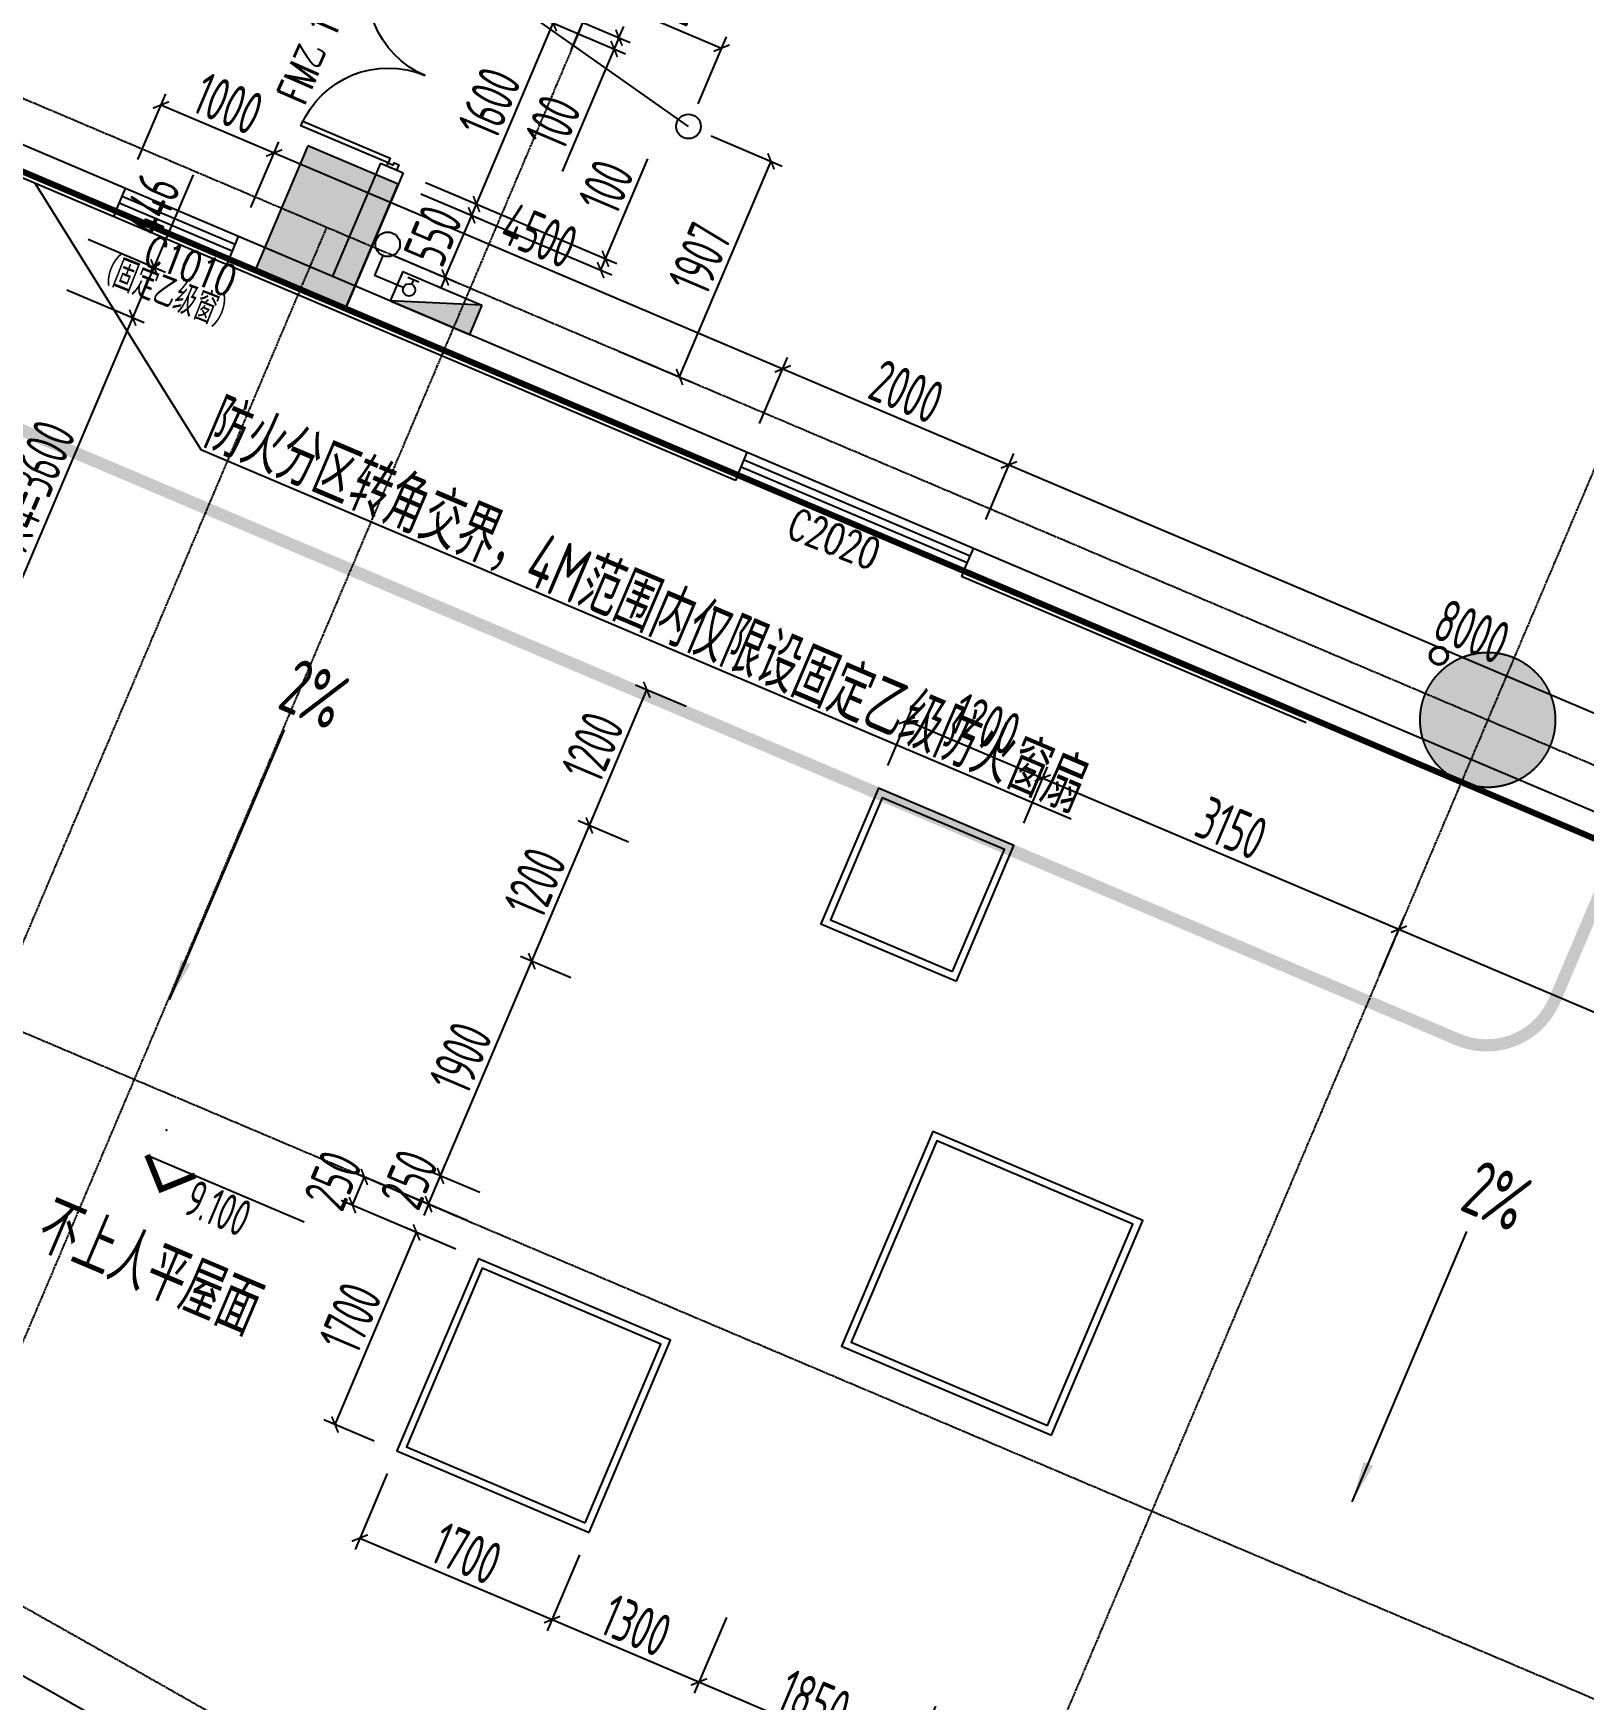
# Model space of a CAD drawing. Extents: x 11778731 to 12007717, y -6694179 to -6363962.
# Drawn here: x 11923105 to 11935727, y -6438435 to -6424865 of the extents above; entities that cross this region are included whole.
import ezdxf
from ezdxf.enums import TextEntityAlignment as Align
from ezdxf.xclip import XClip

# ---------------------------------------------------------------- set-up
doc = ezdxf.new("R2010")
doc.units = 0
doc.header["$LTSCALE"] = 10
doc.header["$MEASUREMENT"] = 0
doc.header["$XCLIPFRAME"] = 0
for name, pattern in [('A3-RG-axis-100$0$CENTER', [2, 1.25, -0.25, 0.25, -0.25]), ('A3-RI-3F$0$DASH', [0.35, 0.25, -0.1]), ('DASHED2', [0.375, 0.25, -0.125])]:
    doc.linetypes.add(name, pattern=pattern)
for name, color, linetype in [('A-CLOD', 200, 'Continuous'), ('A3-RB-3F-100$0$A-DIMS-100', 1, 'Continuous'), ('A3-RG-axis-100$0$A-GRID', 1, 'A3-RG-axis-100$0$CENTER'), ('A3-RI-3F$0$A-DOOR', 32, 'Continuous'), ('A3-RI-3F$0$A-FLOR', 2, 'Continuous'), ('A3-RI-3F$0$A-GLAZ', 140, 'Continuous'), ('A3-RI-3F$0$A-HATH', 9, 'Continuous'), ('A3-RI-3F$0$A-ROOF-EDGE', 2, 'Continuous'), ('A3-RI-3F$0$A-WALL', 7, 'Continuous'), ('A3-RI-3F$0$A-WALL-FINI', 95, 'Continuous'), ('A3-RM-3F$0$0P-1', 191, 'Continuous'), ('A3-RM-3F$0$0P-FE-FH-P', 41, 'A3-RM-3F$0$YJdef_FE-FH_LINE_F'), ('A3-RM-3F$0$0P-FE-FH-V', 141, 'Continuous'), ('A3-RM-3F$0$0P-FE-HY', 141, 'Continuous'), ('A3-RS-1F$0$A-HATH-GRAY', 8, 'Continuous'), ('A3-RS-1F$0$A-WALL', 7, 'Continuous'), ('A3-SYMB-3F-100$0$A-SYMB', 4, 'Continuous'), ('A3-SYMB-3F-100$0$A-SYMB-AREA', 4, 'Continuous'), ('A3-SYMB-3F-100$0$A-SYMB-DOOR', 3, 'Continuous'), ('A3-SYMB-3F-100$0$A-SYMB-DOOR1', 3, 'Continuous'), ('A3-SYMB-3F-100$0$A-SYMB-DOOR2', 3, 'Continuous'), ('A3-SYMB-3F-100$0$A-SYMB-DOOR3', 3, 'Continuous'), ('A3-SYMB-3F-100$0$A-SYMB-NAME', 4, 'Continuous'), ('A3-SYMB-3F-100$0$A-SYMB-NAME-E', 4, 'Continuous'), ('A3-SYMB-3F-100$0$A-SYMB-STRS', 1, 'Continuous')]:
    doc.layers.add(name, color=color, linetype=linetype)
doc.styles.add('A3-RB-3F-100$0$XD2008', font='xd-hzs.shx', dxfattribs={"width": 0.7, "bigfont": 'xd-hztxt.shx'})
doc.styles.add('A3-RM-3F$0$hz1', font='hzs.shx', dxfattribs={"width": 0.75, "bigfont": 'hztxt.shx'})
doc.styles.add('A3-SYMB-3F-100$0$ECADI', font='hzs.shx', dxfattribs={"width": 0.7, "bigfont": 'hztxt.shx'})
doc.styles.add('A3-SYMB-3F-100$0$ECADI-TXT', font='simplex.shx', dxfattribs={"bigfont": 'hztxt.shx'})
doc.styles.add('A3-SYMB-3F-100$0$XD2008', font='hzs.shx', dxfattribs={"width": 0.7, "bigfont": 'hztxt.shx'})
doc.linetypes.add('A3-RM-3F$0$YJdef_FE-FH_LINE_F', pattern='A,4,-0.2,["F",A3-RM-3F$0$hz1,S=0.2,R=0,X=-0.1,Y=-0.1],-0.1', length=4.3)
doc.dimstyles.new('A3-RB-3F-100$0$XD100', dxfattribs={"dimscale": 100, "dimtxt": 3.5, "dimasz": 1.5, "dimexe": 1, "dimexo": 2, "dimgap": 0.5, "dimtad": 1, "dimdec": 0, "dimdsep": 46, "dimtxsty": 'A3-RB-3F-100$0$XD2008', "dimcen": 2.5, "dimclrt": 4, "dimaunit": 1, "dimadec": 0, "dimazin": 0, "dimtfac": 1, "dimtdec": 0, "dimtix": 1, "dimtmove": 0, "dimatfit": 3, "dimfxl": 0, "dimtolj": 1, "dimtzin": 0, "dimarcsym": 0})
doc.dimstyles.new('A3-RB-3F-100$0$XD100$0', dxfattribs={"dimscale": 100, "dimtxt": 3.5, "dimasz": 1, "dimexe": 1, "dimexo": 2, "dimgap": 0.5, "dimtad": 1, "dimdec": 0, "dimdsep": 46, "dimtxsty": 'A3-RB-3F-100$0$XD2008', "dimblk1": 'A3-RB-3F-100$0$_ARCHTICK', "dimblk2": 'A3-RB-3F-100$0$_ARCHTICK', "dimsah": 1, "dimcen": 2.5, "dimclrt": 4, "dimaunit": 1, "dimadec": 0, "dimazin": 0, "dimtfac": 1, "dimtdec": 0, "dimtix": 1, "dimtmove": 0, "dimatfit": 3, "dimfxl": 0, "dimtolj": 1, "dimtzin": 0, "dimarcsym": 0})

# ---------------------------------------------------------------- blocks, each defined once
blk = doc.blocks.new('A3-RI-3F$0$J-双扇门-1600')
for points in [[(-800, 0), (-773, 0), (-773, 43), (-752, 43), (-752, 85), (-800, 85)], [(-773, 0), (-773, -773), (-731, -773), (-731, 0)], [(773, 0), (773, -773), (731, -773), (731, 0)], [(800, 0), (773, 0), (773, 43), (752, 43), (752, 85), (800, 85)]]:
    blk.add_lwpolyline(points, close=True)
for centre, start, end in [((-773, 0), 270, 360), ((773, 0), 180, 270)]:
    blk.add_arc(centre, 773, start, end)
blk = doc.blocks.new('A3-RI-3F')
at = {"layer": 'A3-RI-3F$0$A-FLOR', "linetype": 'A3-RI-3F$0$DASH', "const_width": 50}
blk.add_lwpolyline([(11922838, -6425914), (11977075, -6448936), (11985124, -6429973), (11974262, -6425363), (11988322, -6392239), (11978237, -6391711), (11978174, -6391908), (11943983, -6380798), (11944558, -6379029), (11938186, -6376959), (11937611, -6378728), (11907835, -6369053)], dxfattribs=at)
blk.add_lwpolyline([(11977075, -6448936), (11977075, -6448936), (11971198, -6462780), (11953156, -6455122), (11952019, -6457800), (11961869, -6461981), (11950655, -6488400), (11923776, -6476990), (11934990, -6450572), (11944839, -6454753), (11945976, -6452074), (11937359, -6448416, 0.002105), (11935284, -6447090), (11932817, -6450984, 0.033355), (11899110, -6432654), (11899711, -6421202)], format="xyb", dxfattribs=at)
at = {"layer": 'A3-RI-3F$0$A-GLAZ'}
for p, q in [((11924776, -6426519), (11923855, -6426128)), ((11924725, -6426639), (11923805, -6426248)), ((11924749, -6426583), (11923828, -6426193)), ((11924698, -6426703), (11923777, -6426312)), ((11930759, -6429059), (11928918, -6428277)), ((11930708, -6429178), (11928867, -6428397)), ((11930732, -6429123), (11928891, -6428342)), ((11930681, -6429243), (11928840, -6428461))]:
    blk.add_line(p, q, dxfattribs=at)
for points in [[(11930621, -6432585), (11931089, -6431480), (11929985, -6431011), (11929516, -6432116)], [(11930589, -6432506), (11931011, -6431512), (11930017, -6431090), (11929595, -6432084)], [(11931395, -6436281), (11932137, -6434532), (11930428, -6433807), (11929685, -6435556)], [(11931363, -6436202), (11932058, -6434564), (11930460, -6433885), (11929764, -6435524)], [(11927629, -6437073), (11928293, -6435508), (11926729, -6434844), (11926064, -6436408)], [(11927597, -6436994), (11928215, -6435540), (11926760, -6434922), (11926143, -6436377)]]:
    blk.add_lwpolyline(points, close=True, dxfattribs=at)
at = {"layer": 'A3-RI-3F$0$A-HATH', "linetype": 'A3-RI-3F$0$DASH'}
blk.add_lwpolyline([(11904898, -6423676), (11904600, -6429360, -0.033317), (11938660, -6448425), (11946402, -6451711), (11970556, -6461964), (11976217, -6448626)], format="xyb", dxfattribs=at)
at = {"layer": 'A3-RI-3F$0$A-ROOF-EDGE'}
for points in [[(11977075, -6448936), (11977075, -6448936), (11971198, -6462780), (11953939, -6455454), (11952802, -6458132), (11961869, -6461981), (11950655, -6488400), (11923776, -6476990), (11934990, -6450572), (11944057, -6454420), (11945194, -6451742), (11937359, -6448416, 0.002105), (11935284, -6447090), (11932817, -6450984, 0.033355), (11899110, -6432654), (11899697, -6421468)], [(11971145, -6462649), (11953886, -6455323), (11952670, -6458185), (11961737, -6462034), (11950602, -6488268), (11923907, -6476937), (11935043, -6450703), (11944110, -6454552), (11945325, -6451689), (11937406, -6448327, 0.002183), (11935253, -6446952), (11932786, -6450846, 0.033209), (11899214, -6432592), (11899796, -6421473)]]:
    blk.add_lwpolyline(points, format="xyb", dxfattribs=at)
at = {"layer": 'A3-RI-3F$0$A-WALL'}
for p, q in [((11923855, -6426128), (11921122, -6424968)), ((11923777, -6426312), (11921043, -6425152)), ((11925931, -6425923), (11925540, -6426843)), ((11925931, -6425923), (11926115, -6426001)), ((11923777, -6426312), (11923855, -6426128)), ((11923777, -6426312), (11923855, -6426128)), ((11926115, -6426001), (11925646, -6427105)), ((11924698, -6426703), (11924776, -6426519)), ((11928918, -6428277), (11924776, -6426519)), ((11928840, -6428461), (11924698, -6426703)), ((11928840, -6428461), (11928918, -6428277)), ((11930681, -6429243), (11930759, -6429059)), ((11933567, -6430251), (11930759, -6429059)), ((11938045, -6432369), (11930681, -6429243)), ((11938123, -6432185), (11933567, -6430251))]:
    blk.add_line(p, q, dxfattribs=at)
at = {"layer": 'A3-RI-3F$0$A-WALL-FINI'}
for p, q in [((11928821, -6428507), (11921024, -6425198)), ((11923777, -6426312), (11923758, -6426358)), ((11924698, -6426703), (11924678, -6426749)), ((11928840, -6428461), (11928821, -6428507)), ((11930681, -6429243), (11930662, -6429289)), ((11933469, -6430481), (11930662, -6429289))]:
    blk.add_line(p, q, dxfattribs=at)
at = {"layer": 'A3-RI-3F$0$A-DOOR', "xscale": -1, "rotation": 247.0000000049642}
blk.add_blockref('A3-RI-3F$0$J-双扇门-1600', (11926296, -6425209), dxfattribs=at)
blk = doc.blocks.new('A3-RG-axis-100')
at = {"layer": 'A3-RG-axis-100$0$A-GRID'}
for p, q in [((11932913.4, -6412211.1), (11914822.5, -6454830.7)), ((11941198, -6415727.7), (11923107, -6458347.2)), ((11906272, -6418284.3), (11985933, -6452098.3)), ((11905882.4, -6425723.4), (11983197.9, -6458541.9)), ((11925492.7, -6426442.9), (11922757.6, -6432886.5))]:
    blk.add_line(p, q, dxfattribs=at)
for radius, start, end in [(294300, 57.267208, 69.150423), (288800, 57.079997, 69.144838)]:
    blk.add_arc((11778730.7, -6694178.7), radius, start, end, dxfattribs=at)
blk = doc.blocks.new('A3-SYMB-3F-100$0$ECADI-TAG-DOOR')
at = {"layer": 'A3-SYMB-3F-100$0$A-SYMB-DOOR', "style": 'A3-SYMB-3F-100$0$ECADI-TXT', "width": 0.7}
for tag, p in [('门窗主编号1', (-6.41, 7.26)), ('门窗主编号2', (2.08, 7.26))]:
    blk.add_attdef(tag, p, '', height=2.5, dxfattribs=at)
at = {"layer": 'A3-SYMB-3F-100$0$A-SYMB-DOOR', "style": 'A3-SYMB-3F-100$0$ECADI-TXT', "width": 0.7, "flags": 1}
for tag, p in [('洞口尺寸(宽X高)', (-6.42, 1.62)), ('备注', (-6.39, -1.21))]:
    blk.add_attdef(tag, p, '', height=2.5, dxfattribs=at)
at = {"layer": 'A3-SYMB-3F-100$0$A-SYMB-DOOR1', "style": 'A3-SYMB-3F-100$0$ECADI-TXT', "width": 0.7}
blk.add_attdef('门窗辅编号1', (-6.41, 4.41), '', height=2.5, dxfattribs=at)
at = {"layer": 'A3-SYMB-3F-100$0$A-SYMB-DOOR2', "style": 'A3-SYMB-3F-100$0$ECADI-TXT', "width": 0.7}
blk.add_attdef('门窗辅编号2', (-2.86, 4.41), '', height=2.5, dxfattribs=at)
at = {"layer": 'A3-SYMB-3F-100$0$A-SYMB-DOOR3', "style": 'A3-SYMB-3F-100$0$ECADI-TXT', "width": 0.7}
blk.add_attdef('门窗辅编号3', (2.32, 4.41), '', height=2.5, dxfattribs=at)
blk = doc.blocks.new('A3-SYMB-3F-100$0$ECADI-TAG-ROOM')
at = {"layer": 'A3-SYMB-3F-100$0$A-SYMB-AREA', "style": 'A3-SYMB-3F-100$0$ECADI', "width": 0.7}
blk.add_attdef('340M2', text='', height=2.5, dxfattribs=at).set_placement((7.17, -1.75), align=Align.MIDDLE_LEFT)
at = {"layer": 'A3-SYMB-3F-100$0$A-SYMB-NAME', "style": 'A3-SYMB-3F-100$0$ECADI', "width": 0.7}
blk.add_attdef('CHINESENAME', (-5.13, 0.09), '', height=4.5, dxfattribs=at)
at = {"layer": 'A3-SYMB-3F-100$0$A-SYMB-NAME-E', "style": 'A3-SYMB-3F-100$0$ECADI', "width": 0.7}
for tag, p in [('ENGLISHHIGH', (-5.13, 8.04)), ('ENGLISHLOW', (-5.13, 4.84))]:
    blk.add_attdef(tag, p, '', height=2.5, dxfattribs=at)
blk = doc.blocks.new('A3-SYMB-3F-100$0$ECADI-TAG-HGHT（国标）')
at = {"color": 1}
blk.add_line((-2.12, 2.12), (11.77, 2.12), dxfattribs=at)
at = {"color": 1, "const_width": 0.5}
blk.add_lwpolyline([(-2.12, 2.12), (0, 0), (2.12, 2.12)], dxfattribs=at)
at = {"color": 1}
blk.add_point((-1.48, 4.6), dxfattribs=at)
at = {"style": 'A3-SYMB-3F-100$0$XD2008', "width": 0.7}
blk.add_attdef('FL', text='', height=3, dxfattribs=at).set_placement((-2.69, 2.97), align=Align.RIGHT)
for tag, p in [('F.F.L.', (2.28, 2.97)), ('T.O.S.', (2.28, -1.1))]:
    blk.add_attdef(tag, p, '', height=3, dxfattribs=at)
blk = doc.blocks.new('A3-SYMB-3F-100')
at = {"layer": 'A3-SYMB-3F-100$0$A-SYMB'}
blk.add_lwpolyline([(11923120, -6426088), (11924468, -6428254), (11931554, -6431262)], dxfattribs=at)
at = {"layer": 'A3-SYMB-3F-100$0$A-SYMB-STRS'}
for p, q in [((11924214, -6432737), (11925149, -6430537)), ((11933842, -6436824), (11934776, -6434623))]:
    blk.add_line(p, q, dxfattribs=at)
at = {"layer": 'A3-SYMB-3F-100$0$A-SYMB-STRS', "extrusion": (1.26502e-09, -6.64634e-09, -1)}
for points in [[(-11924386, -6432444, 0), (-11924308, -6432411, 0), (-11924214, -6432737, 0)], [(-11934013, -6436531, 0), (-11933936, -6436498, 0), (-11933842, -6436824, 0)]]:
    blk.add_solid(points, dxfattribs=at)
at = {"layer": 'A3-SYMB-3F-100$0$A-SYMB'}
ref = blk.add_blockref('A3-SYMB-3F-100$0$ECADI-TAG-ROOM', (11925669, -6428722), dxfattribs=dict(at, xscale=99.99999999989049, yscale=100.0000000001164, rotation=336.9999999998162))
ref.add_attrib('CHINESENAME', '防火分区转角交界，4M范围内仅限设固定乙级防火窗扇', (11924468, -6428226), dxfattribs={"height": 450, "rotation": 337, "style": 'A3-SYMB-3F-100$0$ECADI', "width": 0.7})
ref = blk.add_blockref('A3-SYMB-3F-100$0$ECADI-TAG-ROOM', (11926042, -6430774), dxfattribs=dict(at, xscale=-99.99999999989045, yscale=100.0000000001164, rotation=337.0000000000113))
ref.add_attrib('CHINESENAME', '2%', (11925078, -6430356), dxfattribs={"height": 450, "rotation": 337, "style": 'A3-SYMB-3F-100$0$ECADI', "width": 0.7})
ref = blk.add_blockref('A3-SYMB-3F-100$0$ECADI-TAG-HGHT（国标）', (11924145, -6434278), dxfattribs=dict(at, xscale=100, yscale=99.99999999999999, rotation=337))
ref.add_attrib('T.O.S.', '9.100', (11924312, -6434469), dxfattribs={"layer": '0', "height": 300, "rotation": 337, "style": 'A3-SYMB-3F-100$0$XD2008', "width": 0.7})
ref = blk.add_blockref('A3-SYMB-3F-100$0$ECADI-TAG-ROOM', (11935669, -6434861), dxfattribs=dict(at, xscale=-99.99999999989045, yscale=100.0000000001164, rotation=337.0000000000113))
ref.add_attrib('CHINESENAME', '2%', (11934706, -6434443), dxfattribs={"height": 450, "rotation": 337, "style": 'A3-SYMB-3F-100$0$ECADI', "width": 0.7})
ref = blk.add_blockref('A3-SYMB-3F-100$0$ECADI-TAG-ROOM', (11923901, -6435108), dxfattribs=dict(at, xscale=-99.99999999989045, yscale=100.0000000001164, rotation=337.0000000000113))
ref.add_attrib('CHINESENAME', ' 不上人平屋面', (11922938, -6434689), dxfattribs={"height": 450, "rotation": 337, "style": 'A3-SYMB-3F-100$0$ECADI', "width": 0.7})
at = {"layer": 'A3-SYMB-3F-100$0$A-SYMB-DOOR'}
ref = blk.add_blockref('A3-SYMB-3F-100$0$ECADI-TAG-DOOR', (11926269, -6425092, -333), dxfattribs=dict(at, xscale=99.99999999997299, yscale=100.0000000000001, zscale=100, rotation=66.3725848351904))
ref.add_attrib('门窗主编号1', 'FM乙', dxfattribs={"height": 250, "rotation": 66.3726, "style": 'A3-SYMB-3F-100$0$ECADI-TXT', "width": 0.7}).set_placement((11925510, -6425011, -333), align=Align.RIGHT)
ref.add_attrib('门窗主编号2', '1622', (11925553, -6424922), dxfattribs={"height": 250, "rotation": 66.3726, "style": 'A3-SYMB-3F-100$0$ECADI-TXT', "width": 0.7})
at = {"layer": 'A3-SYMB-3F-100$0$A-SYMB-DOOR1'}
ref = blk.add_blockref('A3-SYMB-3F-100$0$ECADI-TAG-DOOR', (11924637, -6427775), dxfattribs=dict(at, xscale=99.99999999997297, yscale=100.0000000000001, zscale=100, rotation=338.4574612642012))
ref.add_attrib('门窗主编号1', 'C1010', dxfattribs={"height": 250, "rotation": 338.4575, "style": 'A3-SYMB-3F-100$0$ECADI-TXT', "width": 0.7}).set_placement((11924691, -6427013), align=Align.RIGHT)
ref = blk.add_blockref('A3-SYMB-3F-100$0$ECADI-TAG-DOOR', (11924654, -6428072), dxfattribs=dict(at, xscale=99.99999999997297, yscale=100.0000000000001, zscale=100, rotation=338.4574612642012))
ref.add_attrib('门窗主编号1', '（固定乙级窗）', dxfattribs={"height": 250, "rotation": 338.4575, "style": 'A3-SYMB-3F-100$0$ECADI-TXT', "width": 0.7}).set_placement((11924708, -6427310), align=Align.RIGHT)
ref = blk.add_blockref('A3-SYMB-3F-100$0$ECADI-TAG-DOOR', (11929877, -6429999), dxfattribs=dict(at, xscale=99.99999999997297, yscale=100.0000000000001, zscale=100, rotation=338.4574612642012))
ref.add_attrib('门窗主编号1', 'C2020', dxfattribs={"height": 250, "rotation": 338.4575, "style": 'A3-SYMB-3F-100$0$ECADI-TXT', "width": 0.7}).set_placement((11929931, -6429237), align=Align.RIGHT)
blk = doc.blocks.new('A3-RB-3F-100$0$_ARCHTICK')
at = {"color": 0, "linetype": 'ByBlock', "const_width": 0.15}
blk.add_lwpolyline([(-0.5, -0.5), (0.5, 0.5)], dxfattribs=at)
blk = doc.blocks.new('*D1254')
at = {"layer": 'A3-RB-3F-100$0$A-DIMS-100', "color": 0, "lineweight": -2}
for p, q in [((11930859, -6428823), (11931087, -6428287)), ((11931048, -6428379), (11938412, -6431505)), ((11938223, -6431949), (11938451, -6431413))]:
    blk.add_line(p, q, dxfattribs=at)
at = {"layer": 'A3-RB-3F-100$0$A-DIMS-100', "color": 0, "lineweight": -2, "xscale": 100, "yscale": 100, "zscale": 100}
for p, rotation in [((11931048, -6428379), 156.9999999999391), ((11938412, -6431505), 336.9999999999391)]:
    blk.add_blockref('A3-RB-3F-100$0$_ARCHTICK', p, dxfattribs=dict(at, rotation=rotation))
at = {"layer": 'A3-RB-3F-100$0$A-DIMS-100', "color": 4, "insert": (11934818, -6429735), "char_height": 350, "attachment_point": 5, "rotation": 337, "style": 'A3-RB-3F-100$0$XD2008'}
blk.add_mtext('\\A1;8000', dxfattribs=at)
blk = doc.blocks.new('*D1255')
at = {"layer": 'A3-RB-3F-100$0$A-DIMS-100', "color": 0, "lineweight": -2}
for p, q in [((11929018, -6428042), (11929246, -6427505)), ((11929207, -6427597), (11931048, -6428379)), ((11930859, -6428823), (11931087, -6428287))]:
    blk.add_line(p, q, dxfattribs=at)
at = {"layer": 'A3-RB-3F-100$0$A-DIMS-100', "color": 0, "lineweight": -2, "xscale": 100, "yscale": 100, "zscale": 100}
for p, rotation in [((11929207, -6427597), 156.9999999999401), ((11931048, -6428379), 336.99999999994)]:
    blk.add_blockref('A3-RB-3F-100$0$_ARCHTICK', p, dxfattribs=dict(at, rotation=rotation))
at = {"layer": 'A3-RB-3F-100$0$A-DIMS-100', "color": 4, "insert": (11930215, -6427781), "char_height": 350, "attachment_point": 5, "rotation": 337, "style": 'A3-RB-3F-100$0$XD2008'}
blk.add_mtext('\\A1;2000', dxfattribs=at)
blk = doc.blocks.new('*D1256')
at = {"layer": 'A3-RB-3F-100$0$A-DIMS-100', "color": 0, "lineweight": -2}
for p, q in [((11924876, -6426283), (11925104, -6425747)), ((11925065, -6425839), (11929207, -6427597)), ((11929018, -6428042), (11929246, -6427505))]:
    blk.add_line(p, q, dxfattribs=at)
at = {"layer": 'A3-RB-3F-100$0$A-DIMS-100', "color": 0, "lineweight": -2, "xscale": 100, "yscale": 100, "zscale": 100}
for p, rotation in [((11925065, -6425839), 156.9999999999316), ((11929207, -6427597), 336.9999999999316)]:
    blk.add_blockref('A3-RB-3F-100$0$_ARCHTICK', p, dxfattribs=dict(at, rotation=rotation))
at = {"layer": 'A3-RB-3F-100$0$A-DIMS-100', "color": 4, "insert": (11927224, -6426511), "char_height": 350, "attachment_point": 5, "rotation": 337, "style": 'A3-RB-3F-100$0$XD2008'}
blk.add_mtext('\\A1;4500', dxfattribs=at)
blk = doc.blocks.new('*D1257')
at = {"layer": 'A3-RB-3F-100$0$A-DIMS-100', "color": 0, "lineweight": -2}
for p, q in [((11923955, -6425893), (11924183, -6425356)), ((11924144, -6425448), (11925065, -6425839)), ((11924876, -6426283), (11925104, -6425747))]:
    blk.add_line(p, q, dxfattribs=at)
at = {"layer": 'A3-RB-3F-100$0$A-DIMS-100', "color": 0, "lineweight": -2, "xscale": 100, "yscale": 100, "zscale": 100}
for p, rotation in [((11924144, -6425448), 156.9999999999377), ((11925065, -6425839), 336.9999999999378)]:
    blk.add_blockref('A3-RB-3F-100$0$_ARCHTICK', p, dxfattribs=dict(at, rotation=rotation))
at = {"layer": 'A3-RB-3F-100$0$A-DIMS-100', "color": 4, "insert": (11924692, -6425437), "char_height": 350, "attachment_point": 5, "rotation": 337, "style": 'A3-RB-3F-100$0$XD2008'}
blk.add_mtext('\\A1;1000', dxfattribs=at)
blk = doc.blocks.new('*D1231')
at = {"layer": 'A3-RB-3F-100$0$A-DIMS-100', "color": 0, "lineweight": -2}
for p, q in [((11923377, -6426953), (11924006, -6427220)), ((11922507, -6430495), (11923914, -6427181)), ((11921970, -6430267), (11922599, -6430534))]:
    blk.add_line(p, q, dxfattribs=at)
at = {"layer": 'A3-RB-3F-100$0$A-DIMS-100', "color": 0, "lineweight": -2, "xscale": 100, "yscale": 100, "zscale": 100}
for p, rotation in [((11923914, -6427181), 66.99999999952385), ((11922507, -6430495), 246.9999999995239)]:
    blk.add_blockref('A3-RB-3F-100$0$_ARCHTICK', p, dxfattribs=dict(at, rotation=rotation))
at = {"layer": 'A3-RB-3F-100$0$A-DIMS-100', "color": 4, "insert": (11923003, -6428750), "char_height": 350, "attachment_point": 5, "rotation": 67, "style": 'A3-RB-3F-100$0$XD2008'}
blk.add_mtext('\\A1;900X4=3600', dxfattribs=at)
blk = doc.blocks.new('*D1232')
at = {"layer": 'A3-RB-3F-100$0$A-DIMS-100', "color": 0, "lineweight": -2}
for p, q in [((11924088, -6426770), (11924408, -6426017)), ((11923551, -6426542), (11924180, -6426809)), ((11923914, -6427181), (11924088, -6426770)), ((11923377, -6426953), (11924006, -6427220))]:
    blk.add_line(p, q, dxfattribs=at)
at = {"layer": 'A3-RB-3F-100$0$A-DIMS-100', "color": 0, "lineweight": -2, "xscale": 100, "yscale": 100, "zscale": 100}
for p, rotation in [((11924088, -6426770), 66.9999999996182), ((11923914, -6427181), 246.9999999996182)]:
    blk.add_blockref('A3-RB-3F-100$0$_ARCHTICK', p, dxfattribs=dict(at, rotation=rotation))
at = {"layer": 'A3-RB-3F-100$0$A-DIMS-100', "color": 4, "insert": (11924060, -6426260), "char_height": 350, "attachment_point": 5, "rotation": 67, "style": 'A3-RB-3F-100$0$XD2008'}
blk.add_mtext('\\A1;446', dxfattribs=at)
blk = doc.blocks.new('*D375')
at = {"layer": 'A3-RB-3F-100$0$A-DIMS-100', "color": 0, "lineweight": -2}
for p in [(11921566, -6420779), (11928439, -6425622)]:
    blk.add_line(p, (11922717, -6421590), dxfattribs=at)
at = {"layer": 'A3-RB-3F-100$0$A-DIMS-100', "color": 0, "lineweight": -2, "xscale": 100, "yscale": 100, "zscale": 100, "rotation": 324.830999471613}
blk.add_blockref('A3-RB-3F-100$0$_ARCHTICK', (11922717, -6421590), dxfattribs=at)
at = {"layer": 'A3-RB-3F-100$0$A-DIMS-100', "color": 4, "insert": (11922189, -6420943), "char_height": 350, "attachment_point": 5, "rotation": 324.831, "style": 'A3-RB-3F-100$0$XD2008'}
blk.add_mtext('\\A1;R7000', dxfattribs=at)
blk = doc.blocks.new('*D378')
at = {"layer": 'A3-RB-3F-100$0$A-DIMS-100', "color": 0, "lineweight": -2}
for p, q in [((11928623, -6425700), (11929203, -6425946)), ((11928366, -6427663), (11929111, -6425907)), ((11927878, -6427456), (11928458, -6427702))]:
    blk.add_line(p, q, dxfattribs=at)
at = {"layer": 'A3-RB-3F-100$0$A-DIMS-100', "color": 0, "lineweight": -2, "xscale": 100, "yscale": 100, "zscale": 100}
for p, rotation in [((11929111, -6425907), 66.99999999984617), ((11928366, -6427663), 246.9999999998462)]:
    blk.add_blockref('A3-RB-3F-100$0$_ARCHTICK', p, dxfattribs=dict(at, rotation=rotation))
at = {"layer": 'A3-RB-3F-100$0$A-DIMS-100', "color": 4, "insert": (11928531, -6426697), "char_height": 350, "attachment_point": 5, "rotation": 67, "style": 'A3-RB-3F-100$0$XD2008'}
blk.add_mtext('\\A1;1907', dxfattribs=at)
blk = doc.blocks.new('*D379')
at = {"layer": 'A3-RB-3F-100$0$A-DIMS-100', "color": 0, "lineweight": -2}
for p, q in [((11927485, -6425000), (11927716, -6424455)), ((11927677, -6424547), (11928709, -6424985)), ((11928517, -6425438), (11928748, -6424893))]:
    blk.add_line(p, q, dxfattribs=at)
at = {"layer": 'A3-RB-3F-100$0$A-DIMS-100', "color": 0, "lineweight": -2, "xscale": 100, "yscale": 100, "zscale": 100}
for p, rotation in [((11927677, -6424547), 156.9999981292177), ((11928709, -6424985), 336.9999981292177)]:
    blk.add_blockref('A3-RB-3F-100$0$_ARCHTICK', p, dxfattribs=dict(at, rotation=rotation))
at = {"layer": 'A3-RB-3F-100$0$A-DIMS-100', "color": 4, "insert": (11928281, -6424559), "char_height": 350, "attachment_point": 5, "rotation": 337, "style": 'A3-RB-3F-100$0$XD2008'}
blk.add_mtext('\\A1;1122', dxfattribs=at)
blk = doc.blocks.new('*D393')
at = {"layer": 'A3-RB-3F-100$0$A-DIMS-100', "color": 0, "lineweight": -2}
for p, q in [((11926260, -6426171), (11926766, -6426386)), ((11926674, -6426347), (11926713, -6426255)), ((11926459, -6426853), (11926674, -6426347)), ((11926045, -6426677), (11926551, -6426892)), ((11926459, -6426853), (11926420, -6426945))]:
    blk.add_line(p, q, dxfattribs=at)
at = {"layer": 'A3-RB-3F-100$0$A-DIMS-100', "color": 0, "lineweight": -2, "xscale": 100, "yscale": 100, "zscale": 100}
for p, rotation in [((11926674, -6426347), 246.9999999998659), ((11926459, -6426853), 66.99999999986595)]:
    blk.add_blockref('A3-RB-3F-100$0$_ARCHTICK', p, dxfattribs=dict(at, rotation=rotation))
at = {"layer": 'A3-RB-3F-100$0$A-DIMS-100', "color": 4, "insert": (11926359, -6426512), "char_height": 350, "attachment_point": 5, "rotation": 67, "style": 'A3-RB-3F-100$0$XD2008'}
blk.add_mtext('\\A1;550', dxfattribs=at)
blk = doc.blocks.new('*D394')
at = {"layer": 'A3-RB-3F-100$0$A-DIMS-100', "color": 0, "lineweight": -2}
for p, q in [((11927763, -6426700), (11928108, -6425887)), ((11926299, -6426079), (11927855, -6426740)), ((11926260, -6426171), (11927816, -6426832)), ((11927724, -6426793), (11927763, -6426700))]:
    blk.add_line(p, q, dxfattribs=at)
at = {"layer": 'A3-RB-3F-100$0$A-DIMS-100', "color": 0, "lineweight": -2, "xscale": 100, "yscale": 100, "zscale": 100}
for p, rotation in [((11927763, -6426700), 67.00000000013385), ((11927724, -6426793), 247.0000000001339)]:
    blk.add_blockref('A3-RB-3F-100$0$_ARCHTICK', p, dxfattribs=dict(at, rotation=rotation))
at = {"layer": 'A3-RB-3F-100$0$A-DIMS-100', "color": 4, "insert": (11927768, -6426114), "char_height": 350, "attachment_point": 5, "rotation": 67, "style": 'A3-RB-3F-100$0$XD2008'}
blk.add_mtext('\\A1;100', dxfattribs=at)
blk = doc.blocks.new('*D395')
at = {"layer": 'A3-RB-3F-100$0$A-DIMS-100', "color": 0, "lineweight": -2}
for p, q in [((11926924, -6424606), (11927430, -6424821)), ((11926713, -6426255), (11927338, -6424782)), ((11926299, -6426079), (11926805, -6426294))]:
    blk.add_line(p, q, dxfattribs=at)
at = {"layer": 'A3-RB-3F-100$0$A-DIMS-100', "color": 0, "lineweight": -2, "xscale": 100, "yscale": 100, "zscale": 100}
for p, rotation in [((11927338, -6424782), 66.99999999985855), ((11926713, -6426255), 246.9999999998585)]:
    blk.add_blockref('A3-RB-3F-100$0$_ARCHTICK', p, dxfattribs=dict(at, rotation=rotation))
at = {"layer": 'A3-RB-3F-100$0$A-DIMS-100', "color": 4, "insert": (11926818, -6425430), "char_height": 350, "attachment_point": 5, "rotation": 67, "style": 'A3-RB-3F-100$0$XD2008'}
blk.add_mtext('\\A1;1600', dxfattribs=at)
blk = doc.blocks.new('*D396')
at = {"layer": 'A3-RB-3F-100$0$A-DIMS-100', "color": 0, "lineweight": -2}
for p, q in [((11926924, -6424606), (11927926, -6425031)), ((11926963, -6424514), (11927965, -6424939)), ((11927873, -6424900), (11927834, -6424992)), ((11927873, -6424900), (11927912, -6424808)), ((11927834, -6424992), (11927410, -6425989))]:
    blk.add_line(p, q, dxfattribs=at)
at = {"layer": 'A3-RB-3F-100$0$A-DIMS-100', "color": 0, "lineweight": -2, "xscale": 100, "yscale": 100, "zscale": 100}
for p, rotation in [((11927873, -6424900), 247.0000000001226), ((11927834, -6424992), 67.00000000012255)]:
    blk.add_blockref('A3-RB-3F-100$0$_ARCHTICK', p, dxfattribs=dict(at, rotation=rotation))
at = {"layer": 'A3-RB-3F-100$0$A-DIMS-100', "color": 4, "insert": (11927337, -6425587), "char_height": 350, "attachment_point": 5, "rotation": 67, "style": 'A3-RB-3F-100$0$XD2008'}
blk.add_mtext('\\A1;100', dxfattribs=at)
blk = doc.blocks.new('*D527')
at = {"layer": 'A3-RB-3F-100$0$A-DIMS-100', "color": 0, "lineweight": -2}
for p, q in [((11925986, -6436593), (11925724, -6437211)), ((11925763, -6437119), (11927328, -6437783)), ((11927551, -6437257), (11927289, -6437875))]:
    blk.add_line(p, q, dxfattribs=at)
at = {"layer": 'A3-RB-3F-100$0$A-DIMS-100', "color": 0, "lineweight": -2, "xscale": 100, "yscale": 100, "zscale": 100}
for p, rotation in [((11925763, -6437119), 156.9999999998972), ((11927328, -6437783), 336.9999999998971)]:
    blk.add_blockref('A3-RB-3F-100$0$_ARCHTICK', p, dxfattribs=dict(at, rotation=rotation))
at = {"layer": 'A3-RB-3F-100$0$A-DIMS-100', "color": 4, "insert": (11926633, -6437244), "char_height": 350, "attachment_point": 5, "rotation": 337, "style": 'A3-RB-3F-100$0$XD2008'}
blk.add_mtext('\\A1;1700', dxfattribs=at)
blk = doc.blocks.new('*D528')
at = {"layer": 'A3-RB-3F-100$0$A-DIMS-100', "color": 0, "lineweight": -2}
for p, q in [((11927551, -6437257), (11927289, -6437875)), ((11927328, -6437783), (11928524, -6438291)), ((11928748, -6437765), (11928485, -6438383))]:
    blk.add_line(p, q, dxfattribs=at)
at = {"layer": 'A3-RB-3F-100$0$A-DIMS-100', "color": 0, "lineweight": -2, "xscale": 100, "yscale": 100, "zscale": 100}
for p, rotation in [((11927328, -6437783), 156.9999999999076), ((11928524, -6438291), 336.9999999999076)]:
    blk.add_blockref('A3-RB-3F-100$0$_ARCHTICK', p, dxfattribs=dict(at, rotation=rotation))
at = {"layer": 'A3-RB-3F-100$0$A-DIMS-100', "color": 4, "insert": (11928014, -6437830), "char_height": 350, "attachment_point": 5, "rotation": 337, "style": 'A3-RB-3F-100$0$XD2008'}
blk.add_mtext('\\A1;1300', dxfattribs=at)
blk = doc.blocks.new('*D529')
at = {"layer": 'A3-RB-3F-100$0$A-DIMS-100', "color": 0, "lineweight": -2}
for p, q in [((11928748, -6437765), (11928485, -6438383)), ((11928524, -6438291), (11930227, -6439014)), ((11930451, -6438488), (11930188, -6439106))]:
    blk.add_line(p, q, dxfattribs=at)
at = {"layer": 'A3-RB-3F-100$0$A-DIMS-100', "color": 0, "lineweight": -2, "xscale": 100, "yscale": 100, "zscale": 100}
for p, rotation in [((11928524, -6438291), 156.9999999998918), ((11930227, -6439014), 336.9999999998918)]:
    blk.add_blockref('A3-RB-3F-100$0$_ARCHTICK', p, dxfattribs=dict(at, rotation=rotation))
at = {"layer": 'A3-RB-3F-100$0$A-DIMS-100', "color": 4, "insert": (11929464, -6438445), "char_height": 350, "attachment_point": 5, "rotation": 337, "style": 'A3-RB-3F-100$0$XD2008'}
blk.add_mtext('\\A1;1850', dxfattribs=at)
blk = doc.blocks.new('*D549')
at = {"layer": 'A3-RB-3F-100$0$A-DIMS-100', "color": 0, "lineweight": -2}
for p, q in [((11925561, -6436195), (11926225, -6434630)), ((11926544, -6434765), (11926133, -6434591)), ((11925880, -6436330), (11925469, -6436156))]:
    blk.add_line(p, q, dxfattribs=at)
at = {"layer": 'A3-RB-3F-100$0$A-DIMS-100', "color": 0, "lineweight": -2, "xscale": 100, "yscale": 100, "zscale": 100}
for p, rotation in [((11926225, -6434630), 66.99999999999174), ((11925561, -6436195), 246.9999999999918)]:
    blk.add_blockref('A3-RB-3F-100$0$_ARCHTICK', p, dxfattribs=dict(at, rotation=rotation))
at = {"layer": 'A3-RB-3F-100$0$A-DIMS-100', "color": 4, "insert": (11925686, -6435324), "char_height": 350, "attachment_point": 5, "rotation": 67, "style": 'A3-RB-3F-100$0$XD2008'}
blk.add_mtext('\\A1;1700', dxfattribs=at)
blk = doc.blocks.new('*D550')
at = {"layer": 'A3-RB-3F-100$0$A-DIMS-100', "color": 0, "lineweight": -2}
for p, q in [((11925703, -6434408), (11925800, -6434178)), ((11926642, -6434535), (11925708, -6434139)), ((11926544, -6434765), (11925611, -6434369))]:
    blk.add_line(p, q, dxfattribs=at)
at = {"layer": 'A3-RB-3F-100$0$A-DIMS-100', "color": 0, "lineweight": -2, "xscale": 100, "yscale": 100, "zscale": 100}
for p, rotation in [((11925800, -6434178), 67.00000000007408), ((11925703, -6434408), 247.0000000000741)]:
    blk.add_blockref('A3-RB-3F-100$0$_ARCHTICK', p, dxfattribs=dict(at, rotation=rotation))
at = {"layer": 'A3-RB-3F-100$0$A-DIMS-100', "color": 4, "insert": (11925544, -6434205), "char_height": 350, "attachment_point": 5, "rotation": 67, "style": 'A3-RB-3F-100$0$XD2008'}
blk.add_mtext('\\A1;250', dxfattribs=at)
blk = doc.blocks.new('*D551')
at = {"layer": 'A3-RB-3F-100$0$A-DIMS-100', "color": 0, "lineweight": -2}
for p, q in [((11926740, -6434305), (11926328, -6434131)), ((11926420, -6434170), (11926459, -6434078)), ((11926323, -6434400), (11926420, -6434170)), ((11926642, -6434535), (11926231, -6434361)), ((11926323, -6434400), (11926284, -6434492))]:
    blk.add_line(p, q, dxfattribs=at)
at = {"layer": 'A3-RB-3F-100$0$A-DIMS-100', "color": 0, "lineweight": -2, "xscale": 100, "yscale": 100, "zscale": 100}
for p, rotation in [((11926420, -6434170), 247.0000000000057), ((11926323, -6434400), 67.00000000000568)]:
    blk.add_blockref('A3-RB-3F-100$0$_ARCHTICK', p, dxfattribs=dict(at, rotation=rotation))
at = {"layer": 'A3-RB-3F-100$0$A-DIMS-100', "color": 4, "insert": (11926164, -6434197), "char_height": 350, "attachment_point": 5, "rotation": 67, "style": 'A3-RB-3F-100$0$XD2008'}
blk.add_mtext('\\A1;250', dxfattribs=at)
blk = doc.blocks.new('*D552')
at = {"layer": 'A3-RB-3F-100$0$A-DIMS-100', "color": 0, "lineweight": -2}
for p, q in [((11926420, -6434170), (11927163, -6432421)), ((11927482, -6432556), (11927071, -6432382)), ((11926740, -6434305), (11926328, -6434131))]:
    blk.add_line(p, q, dxfattribs=at)
at = {"layer": 'A3-RB-3F-100$0$A-DIMS-100', "color": 0, "lineweight": -2, "xscale": 100, "yscale": 100, "zscale": 100}
for p, rotation in [((11927163, -6432421), 66.99999999994684), ((11926420, -6434170), 246.9999999999468)]:
    blk.add_blockref('A3-RB-3F-100$0$_ARCHTICK', p, dxfattribs=dict(at, rotation=rotation))
at = {"layer": 'A3-RB-3F-100$0$A-DIMS-100', "color": 4, "insert": (11926584, -6433207), "char_height": 350, "attachment_point": 5, "rotation": 67, "style": 'A3-RB-3F-100$0$XD2008'}
blk.add_mtext('\\A1;1900', dxfattribs=at)
blk = doc.blocks.new('*D553')
at = {"layer": 'A3-RB-3F-100$0$A-DIMS-100', "color": 0, "lineweight": -2}
for p, q in [((11927951, -6431452), (11927540, -6431277)), ((11927163, -6432421), (11927632, -6431316)), ((11927482, -6432556), (11927071, -6432382))]:
    blk.add_line(p, q, dxfattribs=at)
at = {"layer": 'A3-RB-3F-100$0$A-DIMS-100', "color": 0, "lineweight": -2, "xscale": 100, "yscale": 100, "zscale": 100}
for p, rotation in [((11927632, -6431316), 67.00000000003061), ((11927163, -6432421), 247.0000000000306)]:
    blk.add_blockref('A3-RB-3F-100$0$_ARCHTICK', p, dxfattribs=dict(at, rotation=rotation))
at = {"layer": 'A3-RB-3F-100$0$A-DIMS-100', "color": 4, "insert": (11927190, -6431781), "char_height": 350, "attachment_point": 5, "rotation": 67, "style": 'A3-RB-3F-100$0$XD2008'}
blk.add_mtext('\\A1;1200', dxfattribs=at)
blk = doc.blocks.new('*D554')
at = {"layer": 'A3-RB-3F-100$0$A-DIMS-100', "color": 0, "lineweight": -2}
for p, q in [((11928420, -6430347), (11928008, -6430172)), ((11927632, -6431316), (11928100, -6430211)), ((11927951, -6431452), (11927540, -6431277))]:
    blk.add_line(p, q, dxfattribs=at)
at = {"layer": 'A3-RB-3F-100$0$A-DIMS-100', "color": 0, "lineweight": -2, "xscale": 100, "yscale": 100, "zscale": 100}
for p, rotation in [((11928100, -6430211), 66.99999999997951), ((11927632, -6431316), 246.9999999999795)]:
    blk.add_blockref('A3-RB-3F-100$0$_ARCHTICK', p, dxfattribs=dict(at, rotation=rotation))
at = {"layer": 'A3-RB-3F-100$0$A-DIMS-100', "color": 4, "insert": (11927659, -6430676), "char_height": 350, "attachment_point": 5, "rotation": 67, "style": 'A3-RB-3F-100$0$XD2008'}
blk.add_mtext('\\A1;1200', dxfattribs=at)
blk = doc.blocks.new('*D555')
at = {"layer": 'A3-RB-3F-100$0$A-DIMS-100', "color": 0, "lineweight": -2}
for p, q in [((11930063, -6430827), (11930257, -6430369)), ((11930218, -6430461), (11931323, -6430930)), ((11931168, -6431296), (11931362, -6430838))]:
    blk.add_line(p, q, dxfattribs=at)
at = {"layer": 'A3-RB-3F-100$0$A-DIMS-100', "color": 0, "lineweight": -2, "xscale": 100, "yscale": 100, "zscale": 100}
for p, rotation in [((11930218, -6430461), 156.9999999999621), ((11931323, -6430930), 336.9999999999621)]:
    blk.add_blockref('A3-RB-3F-100$0$_ARCHTICK', p, dxfattribs=dict(at, rotation=rotation))
at = {"layer": 'A3-RB-3F-100$0$A-DIMS-100', "color": 4, "insert": (11930859, -6430488), "char_height": 350, "attachment_point": 5, "rotation": 337, "style": 'A3-RB-3F-100$0$XD2008'}
blk.add_mtext('\\A1;1200', dxfattribs=at)
blk = doc.blocks.new('*D556')
at = {"layer": 'A3-RB-3F-100$0$A-DIMS-100', "color": 0, "lineweight": -2}
for p, q in [((11931168, -6431296), (11931362, -6430838)), ((11931323, -6430930), (11934223, -6432161)), ((11934067, -6432527), (11934262, -6432069))]:
    blk.add_line(p, q, dxfattribs=at)
at = {"layer": 'A3-RB-3F-100$0$A-DIMS-100', "color": 0, "lineweight": -2, "xscale": 100, "yscale": 100, "zscale": 100}
for p, rotation in [((11931323, -6430930), 156.9999999999667), ((11934223, -6432161), 336.9999999999667)]:
    blk.add_blockref('A3-RB-3F-100$0$_ARCHTICK', p, dxfattribs=dict(at, rotation=rotation))
at = {"layer": 'A3-RB-3F-100$0$A-DIMS-100', "color": 4, "insert": (11932861, -6431338), "char_height": 350, "attachment_point": 5, "rotation": 337, "style": 'A3-RB-3F-100$0$XD2008'}
blk.add_mtext('\\A1;3150', dxfattribs=at)
blk = doc.blocks.new('*D557')
at = {"layer": 'A3-RB-3F-100$0$A-DIMS-100', "color": 0, "lineweight": -2}
for p, q in [((11934067, -6432527), (11934262, -6432069)), ((11934223, -6432161), (11939653, -6434466)), ((11939498, -6434832), (11939692, -6434374))]:
    blk.add_line(p, q, dxfattribs=at)
at = {"layer": 'A3-RB-3F-100$0$A-DIMS-100', "color": 0, "lineweight": -2, "xscale": 100, "yscale": 100, "zscale": 100}
for p, rotation in [((11934223, -6432161), 156.9999999999563), ((11939653, -6434466), 336.9999999999563)]:
    blk.add_blockref('A3-RB-3F-100$0$_ARCHTICK', p, dxfattribs=dict(at, rotation=rotation))
at = {"layer": 'A3-RB-3F-100$0$A-DIMS-100', "color": 4, "insert": (11937026, -6433106), "char_height": 350, "attachment_point": 5, "rotation": 337, "style": 'A3-RB-3F-100$0$XD2008'}
blk.add_mtext('\\A1;5900', dxfattribs=at)
blk = doc.blocks.new('A3-RS-1F')
at = {"layer": 'A3-RS-1F$0$A-HATH-GRAY'}
blk.add_hatch(color=256, dxfattribs=at).paths.add_polyline_path([(11925339, -6425780), (11924910, -6426793), (11925646, -6427105), (11926076, -6426093)])
h = blk.add_hatch(color=256, dxfattribs=at)
edge = h.paths.add_edge_path()
edge.add_arc((11934946, -6430456), 550, 0, 360)
at = {"layer": 'A3-RS-1F$0$A-WALL'}
blk.add_lwpolyline([(11925339, -6425780), (11924910, -6426793), (11925646, -6427105), (11926076, -6426093)], close=True, dxfattribs=at)
blk.add_circle((11934946, -6430456), 550, dxfattribs=at)
blk = doc.blocks.new('A3-RM-3F$0$A$C6F954C98')
at = {"extrusion": (0, 0, -1)}
blk.add_hatch(color=256, dxfattribs=at).paths.add_polyline_path([(-260, 700), (0, 0), (0, 700)])
for p, q in [((260, 700), (0, 700)), ((0, 0), (0, 700)), ((260, 700), (0, 0)), ((260, 0), (260, 700)), ((231, 156, 0), (231, 56, 0)), ((260, 0), (0, 0)), ((231, 106, 0), (191, 106, 0))]:
    blk.add_line(p, q, dxfattribs=at)
blk.add_circle((-141, 106, 0), 50, dxfattribs=at)
blk = doc.blocks.new('A3-RM-3F$0$DFA')
at = {"layer": 'A3-RM-3F$0$0P-FE-FH-V'}
for radius in [75, 65]:
    blk.add_circle((0, 0), radius, dxfattribs=at)
blk = doc.blocks.new('A3-RM-3F')
at = {"layer": 'A3-RM-3F$0$0P-1'}
for points in [[(11905192, -6423801), (11904910, -6429175, -0.033124), (11938801, -6448159), (11947301, -6451767), (11970397, -6461571), (11975941, -6448509)], [(11905486, -6423926), (11905220, -6428991, -0.03293), (11938943, -6447894), (11947419, -6451491), (11970238, -6461178), (11975665, -6448392)]]:
    blk.add_lwpolyline(points, format="xyb", dxfattribs=at)
at = {"layer": 'A3-RM-3F$0$0P-FE-FH-P'}
for p in [(11925951, -6426675, 0), (11926117, -6426935, 0)]:
    blk.add_line(p, (11925882, -6426836, 0), dxfattribs=at)
at = {"layer": 'A3-RM-3F$0$0P-FE-FH-V'}
blk.add_circle((11925990, -6426583, 0), 100, dxfattribs=at)
blk.add_blockref('A3-RM-3F$0$DFA', (11934549, -6429934), dxfattribs=at)
at = {"layer": 'A3-RM-3F$0$0P-FE-HY', "xscale": -0.9999999999999837, "rotation": 246.9999999998606}
blk.add_blockref('A3-RM-3F$0$A$C6F954C98', (11926011, -6427043), dxfattribs=at)
blk = doc.blocks.new('A3-RB-3F-100')
at = {"layer": 'A3-RB-3F-100$0$A-DIMS-100'}
blk.add_circle((11928439.1, -6425622.3), 100, dxfattribs=at)
dim = blk.add_radius_dim(center=(11928439.1, -6425622.3), mpoint=(11922716.9, -6421590.3), dimstyle='A3-RB-3F-100$0$XD100', override={"dimasz": 1, "dimblk1": 'A3-RB-3F-100$0$_ARCHTICK', "dimblk2": 'A3-RB-3F-100$0$_ARCHTICK', "dimsah": 1}, dxfattribs=at)
dim.commit()
dim.dimension.update_dxf_attribs({"geometry": '*D375', "text_midpoint": (11922189.1, -6420943.2)})
for p1, p2, distance, picture, middle in [((11927406.7, -6425184.1), (11928439.1, -6425622.3), 691.8, '*D379', (11928281.1, -6424559.3)), ((11926114.8, -6426000.9), (11926740, -6424528.1), -649.5, '*D395', (11926818.2, -6425430.4)), ((11923877.3, -6426076.9), (11924797.8, -6426467.6), 682.8, '*D1257', (11924692.3, -6425436.6)), ((11927694.1, -6427377.4), (11928439.1, -6425622.3), -729.8, '*D378', (11928531.2, -6426697)), ((11924797.8, -6426467.6), (11928940.1, -6428225.9), 682.8, '*D1256', (11927223.7, -6426511.1)), ((11925860.8, -6426599.2), (11926075.7, -6426092.9), -649.5, '*D393', (11926359.1, -6426511.9)), ((11928940.1, -6428225.9), (11930781.1, -6429007.3), 682.8, '*D1255', (11930215.3, -6427781)), ((11930781.1, -6429007.3), (11938145.1, -6432133.2), 682.8, '*D1254', (11934817.8, -6429734.6)), ((11928135.2, -6431529.8), (11928604, -6430425.2), 547, '*D554', (11927658.9, -6430675.9)), ((11929984.8, -6431011.3), (11931089.4, -6431480.2), 597.8, '*D555', (11930858.6, -6430488.4)), ((11931089.4, -6431480.2), (11933989, -6432711), 597.8, '*D556', (11932860.7, -6431338.2)), ((11927666.2, -6432634.5), (11928135.2, -6431529.8), 547, '*D553', (11927190, -6431780.5)), ((11933989, -6432711), (11939419.8, -6435016.2), 597.8, '*D557', (11937025.9, -6433106.2)), ((11926923.9, -6434383.4), (11927666.2, -6432634.5), 547, '*D552', (11926584.4, -6433207.3)), ((11926826.2, -6434613.5), (11926923.9, -6434383.4), 547, '*D551', (11926164.4, -6434196.8)), ((11926064.3, -6436408.5), (11926728.5, -6434843.6), 547, '*D549', (11925685.7, -6435324.4)), ((11926064.3, -6436408.5), (11927629.1, -6437072.7), -771.4, '*D527', (11926633.2, -6437243.6)), ((11927629.1, -6437072.7), (11928825.8, -6437580.7), -771.4, '*D528', (11928014, -6437829.7)), ((11928825.8, -6437580.7), (11930528.7, -6438303.5), -771.4, '*D529', (11929463.8, -6438445.1))]:
    dim = blk.add_aligned_dim(p1=p1, p2=p2, distance=distance, dimstyle='A3-RB-3F-100$0$XD100$0', dxfattribs=at)
    dim.commit()
    dim.dimension.update_dxf_attribs({"geometry": picture, "text_midpoint": middle})
for base, p1, p2, picture, middle in [((11927872.6, -6424900.2), (11926740, -6424528.1), (11926779, -6424436), '*D396', (11927543.8, -6425675)), ((11927763, -6426700.5), (11926075.7, -6426092.9), (11926114.8, -6426000.9), '*D394', (11927974.6, -6426201.9)), ((11924088, -6426770.1), (11923192.9, -6426874.8), (11923367.1, -6426464.2), '*D1232', (11924267.4, -6426347.5)), ((11925800.3, -6434178), (11926728.5, -6434843.6), (11926826.2, -6434613.5), '*D550', (11925751.4, -6434293.1))]:
    dim = blk.add_linear_dim(base=base, p1=p1, p2=p2, angle=67, dimstyle='A3-RB-3F-100$0$XD100$0', dxfattribs=at)
    dim.commit()
    dim.dimension.update_dxf_attribs({"geometry": picture, "text_midpoint": middle, "dimtype": 129})
dim = blk.add_aligned_dim(p1=(11921786.2, -6430188.6), p2=(11923192.9, -6426874.8), distance=-783.1, text='900X4=3600', dimstyle='A3-RB-3F-100$0$XD100$0', dxfattribs=at)
dim.commit()
dim.dimension.update_dxf_attribs({"geometry": '*D1231', "text_midpoint": (11923003.3, -6428749.7)})

msp = doc.modelspace()

# ---------------------------------------------------------------- linework, layer by layer
at = {"layer": 'A-CLOD', "linetype": 'DASHED2', "const_width": 100}
msp.add_lwpolyline([(11925732, -6406096), (11943019, -6413471, -0.413788), (11943336, -6414257), (11935490, -6432741, -0.414214), (11934703, -6433059), (11917500, -6425756, -0.414214), (11917183, -6424970), (11924945, -6406413, -0.414639)], format="xyb", close=True, dxfattribs=at)

# ---------------------------------------------------------------- block references
for name in ['A3-RG-axis-100', 'A3-RB-3F-100', 'A3-RI-3F', 'A3-RI-3F', 'A3-RI-3F', 'A3-SYMB-3F-100', 'A3-SYMB-3F-100', 'A3-RM-3F']:
    msp.add_blockref(name, (0, 0))
ref = msp.add_blockref('A3-RS-1F', (0, 0))
XClip(ref).set_block_clipping_path([(11880575.4595815204, -6415096.270357037), (11910249.6177904997, -6426601.7009763205), (11922841.9025027994, -6430599.4828046197), (11977834.5324543808, -6451371.0095163761), (12008409.3102089595, -6381594.5835881606), (11890394.8696729206, -6356927.6296852781), (11884882.5177205391, -6396620.1386088813)])

doc.saveas('drawing.dxf')
